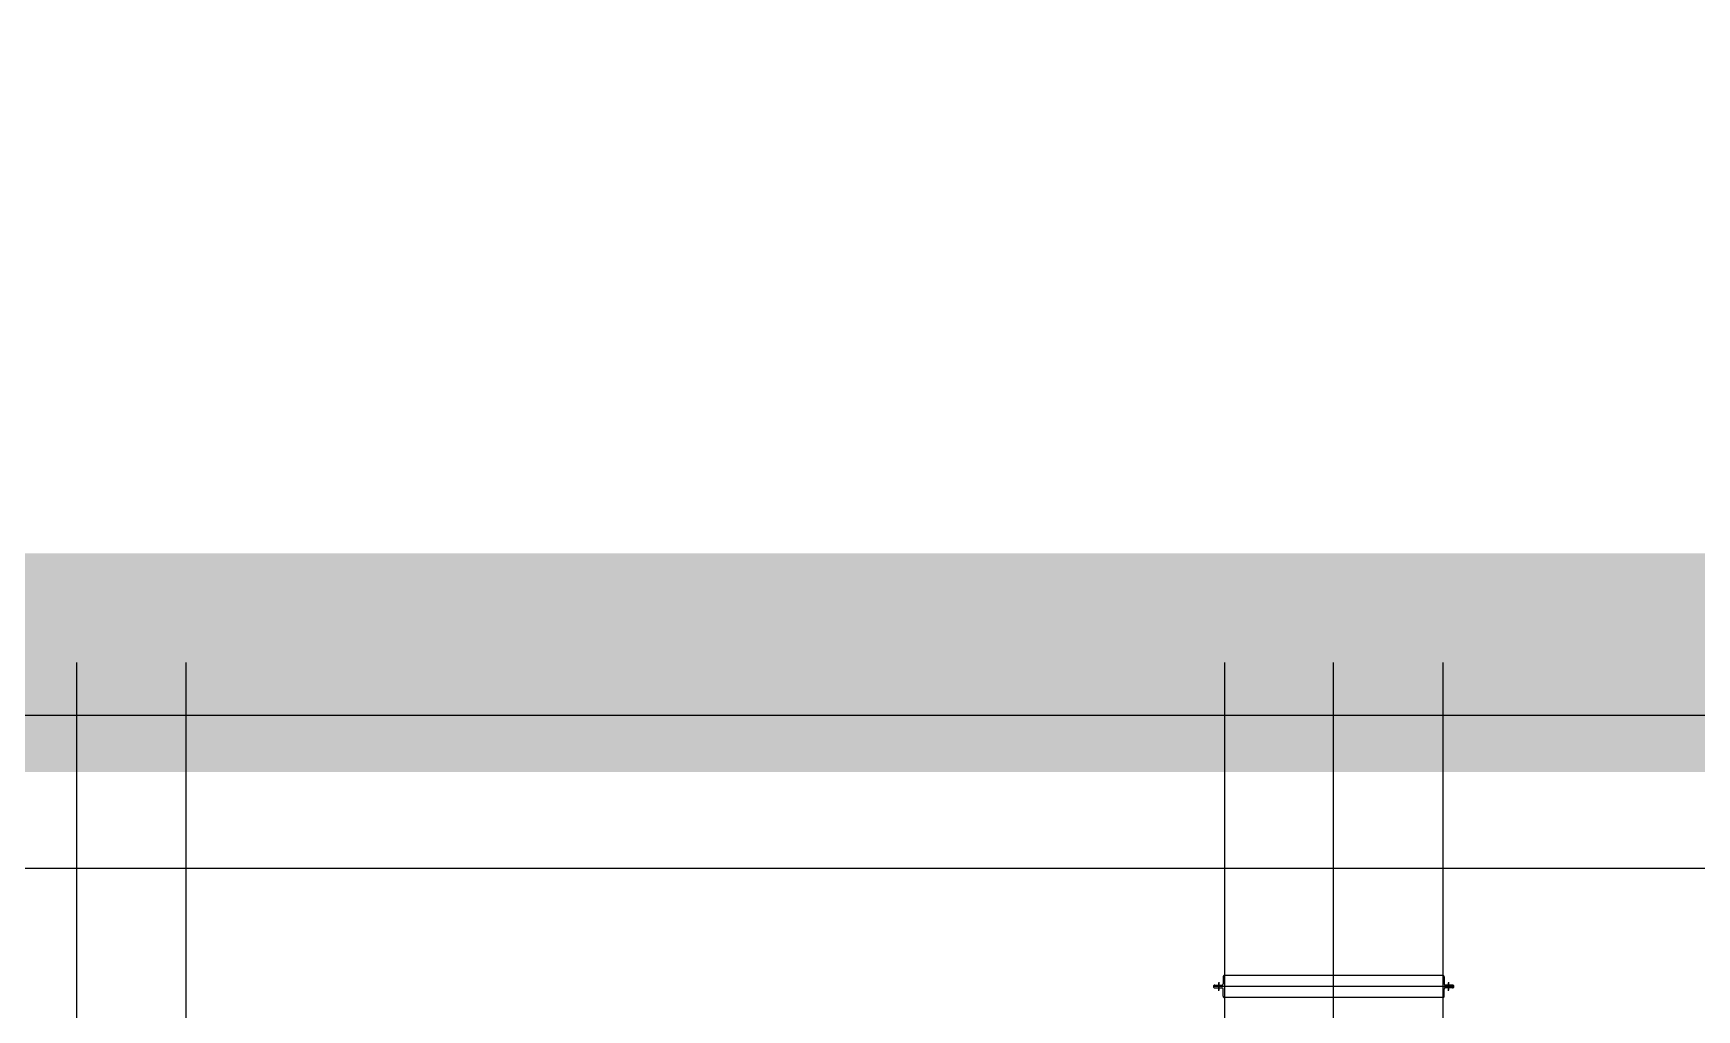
# Model space of a CAD drawing. Extents: x -170 to 1091, y -90 to 504.
# Drawn here: x 267.05 to 274.66, y 81.11 to 85.58 of the extents above; entities that cross this region are included whole.
import ezdxf

# ---------------------------------------------------------------- set-up
doc = ezdxf.new("R2010")
doc.units = 0
doc.header["$LTSCALE"] = 1000
doc.linetypes.add('PF_CENTER', pattern=[400, 250, -50, 50, -50])
doc.layers.get('0').update_dxf_attribs({"linetype": 'CONTINUOUS'})
for name, color, linetype in [('01', 7, 'CONTINUOUS'), ('02', 1, 'CONTINUOUS'), ('05', 4, 'PF_CENTER'), ('TKX', 3, 'CONTINUOUS')]:
    doc.layers.add(name, color=color, linetype=linetype)

msp = doc.modelspace()

# ---------------------------------------------------------------- linework, layer by layer
at = {"linetype": 'Continuous', "const_width": 1, "elevation": 0}
msp.add_lwpolyline([(165.7, 127.02385), (280.5, 127.02385), (280.5, 82.69885), (165.7, 82.69885)], close=True, dxfattribs=at)
at = {"layer": '01', "ltscale": 8}
for p, q in [((272.5, 82.69885, 0), (272.5, 80.86735, 0)), ((273.5, 82.69885, 0), (273.5, 80.86735, 0)), ((273.55, 81.21735, 0), (272.45, 81.21735, 0)), ((272.5, 81.21735, 0), (272.45, 81.21735, 0)), ((272.5, 81.21735, 0), (272.45, 81.21735, 0)), ((272.456, 81.22335, 0), (272.488, 81.22335, 0)), ((272.494, 81.26135, 0), (272.494, 81.22935, 0)), ((273.5, 81.26735, 0), (272.4977, 81.26735, 0)), ((273.5, 81.21735, 0), (273.55, 81.21735, 0)), ((273.5, 81.21735, 0), (273.55, 81.21735, 0)), ((273.506, 81.26135, 0), (273.506, 81.22935, 0)), ((273.544, 81.22335, 0), (273.512, 81.22335, 0)), ((272.456, 81.21135, 0), (272.488, 81.21135, 0)), ((272.494, 81.17335, 0), (272.494, 81.20535, 0)), ((273.5, 81.16735, 0), (272.4977, 81.16735, 0)), ((273.506, 81.17335, 0), (273.506, 81.20535, 0)), ((273.544, 81.21135, 0), (273.512, 81.21135, 0))]:
    msp.add_line(p, q, dxfattribs=at)
for centre, radius, start, end in [((272.45485, 81.21849, 0), 0.00499, 76.689926, 193.310077), ((272.45485, 81.2162, 0), 0.00499, 166.689923, 283.310074), ((272.488, 81.22935, 0), 0.006, 270, 0), ((272.49885, 81.26249, 0), 0.00499, 76.689926, 193.310077), ((273.50115, 81.26249, 0), 0.00499, 346.689923, 103.310074), ((273.512, 81.22935, 0), 0.006, 180, 270), ((273.54515, 81.21849, 0), 0.00499, 346.689923, 103.310074), ((273.54515, 81.2162, 0), 0.00499, 256.689926, 13.310077), ((272.488, 81.20535, 0), 0.006, 0, 90), ((272.49885, 81.1722, 0), 0.00499, 166.689923, 283.310074), ((273.50115, 81.1722, 0), 0.00499, 256.689926, 13.310077), ((273.512, 81.20535, 0), 0.006, 90, 180)]:
    msp.add_arc(centre, radius, start, end, dxfattribs=at)
for p in [(272.5, 81.21735, 0), (272.5, 81.21735, 0), (273.5, 81.21735, 0), (273.5, 81.21735, 0)]:
    msp.add_point(p, dxfattribs=at)
at = {"layer": '02', "ltscale": 8}
msp.add_line((267.25, 76.23535), (267.25, 82.69885, 0), dxfattribs=at)
at = {"layer": '05', "ltscale": 8}
for p, q in [((267.75, 76.25419), (267.75, 82.69885)), ((273, 72.60186, 0), (273, 82.69885)), ((272.475, 81.23691, 0), (272.475, 81.20034, 0)), ((272.475, 81.19778, 0), (272.475, 81.23436, 0)), ((273.525, 81.23691, 0), (273.525, 81.20034, 0)), ((273.525, 81.19778, 0), (273.525, 81.23436, 0))]:
    msp.add_line(p, q, dxfattribs=at)
at = {"layer": 'TKX', "color": 3}
for p, q in [((264.75, 82.45885), (280.74, 82.45885)), ((265.35, 81.75885), (281.44, 81.75885))]:
    msp.add_line(p, q, dxfattribs=at)

doc.saveas('drawing.dxf')
